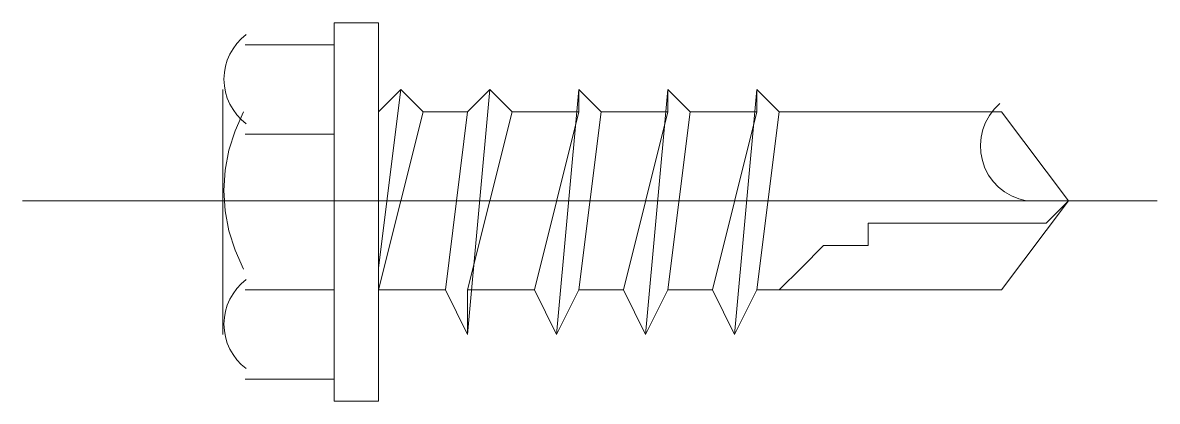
# Model space of a CAD drawing. Header units: metres. Extents: x 0.2 to 21.8, y 72.6 to 79.7.
import ezdxf

# ---------------------------------------------------------------- set-up
doc = ezdxf.new("R2010")
doc.units = ezdxf.units.M
doc.layers.add('STANDARD', color=250, linetype='Continuous', lineweight=25)

# ---------------------------------------------------------------- blocks, each defined once
blk = doc.blocks.new('00 stalendeurprofiel - schroefje_dwg-4337371-00_0 Basismaterialen')
at = {"layer": 'STANDARD', "color": 10, "lineweight": 5}
for p, q in [((6.153, 79.324), (4.46, 79.324)), ((7.423, 78.477), (7, 75.09)), ((9.117, 78.477), (8.693, 73.82)), ((10.81, 78.477), (10.387, 73.82)), ((12.503, 78.477), (12.08, 73.82)), ((14.197, 78.477), (13.774, 73.82)), ((7.847, 78.054), (7, 74.667)), ((8.693, 78.054), (8.27, 74.667)), ((9.54, 78.054), (8.693, 74.667)), ((10.81, 78.054), (9.963, 74.667)), ((11.233, 78.054), (10.81, 74.667)), ((12.503, 78.054), (11.657, 74.667)), ((12.927, 78.054), (12.503, 74.667)), ((14.197, 78.054), (13.35, 74.667)), ((6.153, 77.63), (4.46, 77.63)), ((21.817, 76.36), (0.226, 76.36)), ((6.153, 74.667), (4.46, 74.667)), ((6.153, 72.973), (4.46, 72.973))]:
    blk.add_line(p, q, dxfattribs=at)
at = {"layer": 'STANDARD', "color": 10, "lineweight": 5, "flags": 128}
blk.add_lwpolyline([(6.153, 72.55), (7, 72.55), (7, 79.747), (6.153, 79.747)], close=True, dxfattribs=at)
for points in [[(4.48, 79.521), (4.385, 79.44), (4.301, 79.351), (4.229, 79.253), (4.168, 79.147), (4.12, 79.035), (4.085, 78.919), (4.064, 78.798), (4.057, 78.674), (4.064, 78.55), (4.085, 78.429), (4.12, 78.312), (4.168, 78.201), (4.229, 78.095), (4.301, 77.997), (4.385, 77.907), (4.48, 77.827)], [(4.037, 73.82), (4.037, 76.36), (4.037, 78.477)], [(7, 74.244), (7, 74.667), (8.27, 74.667), (8.693, 73.82), (8.693, 74.667), (9.963, 74.667), (10.387, 73.82), (10.81, 74.667), (11.657, 74.667), (12.08, 73.82), (12.503, 74.667), (13.35, 74.667), (13.774, 73.82), (14.197, 74.667), (18.854, 74.667), (20.124, 76.36), (18.854, 78.054), (14.62, 78.054), (14.197, 78.477), (14.197, 78.054), (12.927, 78.054), (12.503, 78.477), (12.503, 78.054), (11.233, 78.054), (10.81, 78.477), (10.81, 78.054), (9.54, 78.054), (9.117, 78.477), (8.693, 78.054), (7.847, 78.054), (7.423, 78.477), (7, 78.054), (7, 76.784)], [(18.821, 78.209), (18.713, 78.102), (18.622, 77.982), (18.55, 77.853), (18.497, 77.715), (18.463, 77.571), (18.45, 77.423), (18.458, 77.274), (18.488, 77.125), (18.538, 76.981), (18.607, 76.849), (18.694, 76.728), (18.796, 76.621), (18.912, 76.53), (19.04, 76.455), (19.179, 76.398), (19.326, 76.362)], [(4.43, 78.051), (4.267, 77.693), (4.15, 77.322), (4.08, 76.942), (4.057, 76.557), (4.08, 76.173), (4.15, 75.792), (4.267, 75.421), (4.43, 75.063)], [(20.124, 76.36), (19.7, 75.937), (19.277, 75.937), (18.854, 75.937), (18.43, 75.937), (18.007, 75.937), (17.584, 75.937), (17.16, 75.937), (16.737, 75.937), (16.314, 75.937), (16.314, 75.514), (15.89, 75.514), (15.467, 75.514), (15.044, 75.09), (14.62, 74.667), (14.197, 74.667), (14.62, 78.054)], [(4.48, 74.864), (4.385, 74.784), (4.301, 74.694), (4.229, 74.596), (4.168, 74.491), (4.12, 74.379), (4.085, 74.262), (4.064, 74.141), (4.057, 74.017), (4.064, 73.893), (4.085, 73.773), (4.12, 73.656), (4.168, 73.544), (4.229, 73.439), (4.301, 73.34), (4.385, 73.251), (4.48, 73.171)]]:
    blk.add_lwpolyline(points, dxfattribs=at)

msp = doc.modelspace()

# ---------------------------------------------------------------- block references
msp.add_blockref('00 stalendeurprofiel - schroefje_dwg-4337371-00_0 Basismaterialen', (0, 0))

doc.saveas('drawing.dxf')
